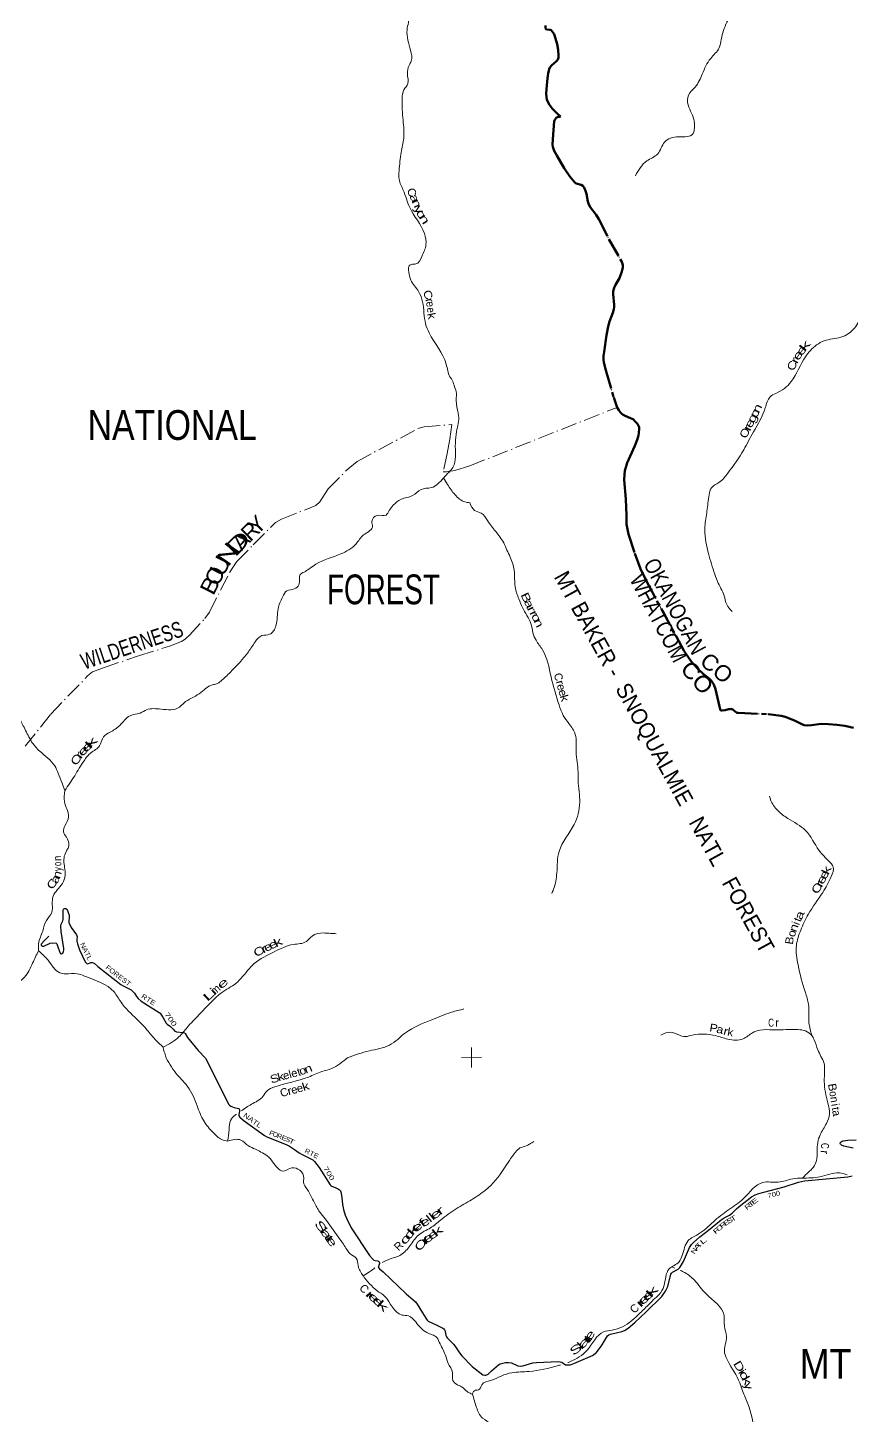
# Model space of a CAD drawing. Header units: feet. Extents: x -2 to 244583, y 367190 to 553316.
# Drawn here: x 49805 to 70388, y 450621 to 485303 of the extents above; entities that cross this region are included whole.
import ezdxf
from ezdxf.enums import TextEntityAlignment as Align

# ---------------------------------------------------------------- set-up
doc = ezdxf.new("R2010")
doc.units = ezdxf.units.FT
doc.header["$LTSCALE"] = 80
doc.linetypes.add('DOT_DASHED', pattern=[7.7, 5, -1.2, 0.3, -1.2])
doc.linetypes.add('LONG_DASH_SHORT_DASH', pattern=[9.9, 6, -1.2, 1.5, -1.2])
for name, color, linetype, lineweight in [('11', 7, 'LONG_DASH_SHORT_DASH', 60), ('29', 7, 'Continuous', 25), ('30', 7, 'Continuous', 25), ('39', 7, 'Continuous', 13), ('4', 7, 'Continuous', 13), ('41', 7, 'Continuous', 13), ('44', 7, 'DOT_DASHED', 13)]:
    doc.layers.add(name, color=color, linetype=linetype, lineweight=lineweight)
doc.layers.add('12', color=7, linetype='Continuous')

msp = doc.modelspace()

# ---------------------------------------------------------------- linework, layer by layer
at = {"layer": '11'}
for points in [[(62743.71, 485359.17), (62747, 485288.55), (62754.33, 485272.54), (62774.71, 485262.01), (62860.21, 485252.8), (62888.55, 485241.51), (62924.93, 485199.2), (62959.45, 485145.73), (62998.86, 485034.69), (63034.89, 484894.38), (63063.03, 484751.08), (63072.29, 484610.96), (63067.47, 484554.55), (63052.19, 484510.59), (63021.61, 484469.01), (62905.18, 484364.57), (62857.57, 484306.84), (62840.66, 484266.07), (62814.82, 484155.8), (62794.5, 484040.81), (62766.91, 483770.64), (62764.86, 483660.22), (62771.55, 483569.3), (62782.94, 483513.31), (62806.54, 483448.7), (62848.45, 483374.13), (62916.56, 483288.47), (62999.13, 483200.49), (63040.92, 483157.03), (63119.11, 483085.99), (63114.03, 483078.57), (63064.91, 483076.53), (63042.39, 483071.92), (63016.4, 483049.05), (62976.06, 482999.9), (62965.72, 482967.84), (62926.64, 482514.95), (62917.02, 482380.48), (62926.48, 482323.83), (62966.6, 482228.84), (63025.84, 482112.66), (63213.25, 481790.65), (63350.57, 481586.95), (63479.79, 481436.83), (63515.26, 481413.36), (63635.45, 481380.64), (63680.34, 481353.58), (63709.74, 481310.73), (63746.76, 481226.07), (63769.72, 481152.53), (63804.69, 480960.5), (63818.93, 480907.97), (63835.08, 480867.46), (63869.29, 480809.29), (64012.66, 480630.64), (64075.93, 480517.51), (64331.28, 480016.15), (64652.63, 479448.8)], [(64652.63, 479448.8), (64662.33, 479427.47), (64670.42, 479401.57), (64676.65, 479358.25), (64675.19, 479307.18), (64655.73, 479213.07), (64593.67, 479045.77), (64495.25, 478879.31), (64459.17, 478801), (64438.82, 478716.83), (64433.65, 478641.82), (64464.19, 478378.1), (64463.45, 478321.58), (64455.05, 478266.68), (64432.21, 478180.29), (64349.06, 477957.12), (64309.88, 477835.64), (64270.47, 477617.47), (64212.4, 477198.58), (64199.69, 477105.93), (64195.87, 477012.61), (64204.83, 476937.72), (64254.27, 476748.03), (64452.55, 476057.48), (64538.3, 475811.79), (64578.46, 475740.77), (64619.54, 475684.8), (64650.46, 475651.37), (64688.28, 475624.67), (64735.32, 475601.88), (64874.44, 475548.57), (64908.16, 475531.04), (64941.43, 475508.35), (64989.78, 475461.61), (65042.67, 475399.74), (65070.79, 475354.36), (65084.77, 475318.33), (65090.5, 475276.24), (65081.07, 475179.97), (65066.75, 475113.01), (65034.93, 475005.28), (64980.18, 474854.74), (64790.85, 474430.34), (64750.43, 474309.44), (64732.04, 474233.56), (64716.85, 474132.05), (64711.61, 473999.65), (64757.55, 473513.69), (64774.28, 473123.72), (64769.15, 472892.09), (64817.73, 472640.97), (64980.56, 472163.92), (65118.94, 471781.36), (65258.72, 471486.6), (66211.04, 469719.09), (66395.16, 469457.22), (66541.34, 469290.19), (66685.31, 469156.25), (66833.96, 469039.8), (66889.8, 468985.27), (66951.02, 468889.42), (66992.79, 468774.12), (67098.68, 468334.09), (67107.53, 468272.88), (67113.17, 468257.95), (67122.37, 468245.08), (67130.7, 468239.56), (67141.18, 468236.67), (67162.94, 468237.4), (67239.84, 468248.73), (67315.98, 468267.18), (67351.14, 468273.65), (67376.96, 468275.48), (67395.07, 468274.55), (67417.53, 468267.6), (67435.21, 468257.17), (67498.62, 468203.11), (67521.3, 468188.27), (67540.46, 468180.98), (67566.02, 468178.32), (68309.15, 468145.04), (68636.77, 468107.36), (68734.13, 468079.63), (68965.41, 467984.68), (69153.36, 467892.29), (69210.73, 467873.67), (69286.77, 467863.54), (69396.23, 467870.08), (69636.84, 467904.53), (69819.68, 467896.8), (70029.81, 467878.46), (70224.47, 467851.61), (70444.82, 467805.56)]]:
    msp.add_lwpolyline(points, dxfattribs=at)
at = {"layer": '29'}
for points in [[(50334.51, 462600.12), (50221.56, 462487.42), (50144.84, 462398.83), (50139.09, 462375.16), (50147.56, 462364.58), (50164.49, 462349.76), (50186.59, 462344.11), (50206.81, 462349.76), (50369.46, 462420.16), (50412.06, 462425.98), (50513.79, 462423.63), (50526.32, 462415.39), (50530.55, 462406.92), (50569.18, 462308.24), (50618.42, 462170.65), (50634.24, 462157.07), (50651.17, 462154.96), (50668.09, 462161.31), (50678.56, 462172.43), (50697.72, 462212.13), (50708.3, 462248.12), (50709.34, 462285.46), (50643.89, 462714.06), (50632.71, 462849.47), (50641.65, 462892.87), (50679.61, 462976.57), (50690.32, 463011.45), (50694.19, 463063.39), (50689.29, 463241.21), (50698.78, 463267.65), (50709.36, 463278.24), (50724.17, 463288.82), (50747.73, 463291.49), (50764.38, 463284.59), (50774.96, 463274), (50800.35, 463235.89), (50819.25, 463190.19), (50840.55, 463121.55), (50842.5, 463062.8), (50829.97, 462975.45), (50829.97, 462954.28), (50833.7, 462937.57), (50891.04, 462814.09), (51022.53, 462632.43), (51036.28, 462605.97), (51039.9, 462581.15), (51033.45, 462512.48), (51036.28, 462468.34), (51048.8, 462403.31), (51099.99, 462257.64), (51244.42, 461958.03), (51270.1, 461921), (51284.91, 461910.41), (51308.24, 461907.27), (51380.57, 461935.27), (51418.22, 461937.94), (51441.49, 461933.71), (51464.65, 461920.79), (51560.32, 461835.55), (52135.55, 461391.67), (52192.66, 461356.2), (52324.52, 461289), (52391.58, 461251.92), (52444.25, 461205.69), (52471.99, 461169.35), (52523.66, 461084.14), (52562.98, 461040.18), (52643.21, 460972.54), (53092.37, 460685.87), (53114.19, 460668.59), (53135.35, 460645.29), (53193.76, 460554.13), (53265.49, 460421.91), (53288.98, 460398.18), (53370.78, 460339.26), (53438.48, 460268.27), (53481.32, 460222.88), (53502.48, 460210.17), (53524.26, 460203.28), (53684.53, 460192.54), (53720.43, 460182.65), (53728.89, 460176.3), (53736.47, 460166.07), (53797.96, 460062.78), (54068.51, 459740.45), (54244.67, 459549.58)], [(54244.67, 459549.58), (54831.89, 458390.39), (54847.14, 458371.75), (54879.16, 458348.25), (54964.51, 458315.93), (55075.02, 458285.87), (55090.54, 458277.74), (55096.95, 458264.92), (55097.13, 458223.29), (55079.04, 458138.41), (55084.13, 458102.55), (55105.17, 458073.82), (55217.69, 457979.12), (55722.53, 457616.49), (55784.34, 457578.33), (56266.98, 457390.02), (56346.96, 457345.2), (56469.53, 457262.64), (56592.1, 457178.06), (56644.9, 457147.53), (56927.66, 457007.07), (56950.22, 456989.43), (56971.57, 456965.92), (57088.42, 456817.52), (57360.17, 456380.52), (57377.25, 456365.57), (57401.89, 456345.49), (57506.37, 456303.29), (57575.81, 456273.7), (57599.3, 456258.74), (57620.65, 456228.83), (57629.19, 456205.33), (57653.06, 456065.23), (57673.16, 455887.51), (57699.65, 455763.08), (57742.35, 455626.34), (57780.79, 455528.06), (57892.2, 455302.16), (58348.34, 454616.3), (58421.33, 454528.18), (58457.64, 454501.47), (58486.99, 454487.31), (58557.98, 454476.9), (58575.07, 454467.29), (58589.46, 454455.21), (58600.69, 454435.24), (58600.68, 454412.81), (58568.66, 454339.1), (58566.53, 454326.28), (58573.39, 454313.77), (58600.68, 454284.62), (58691.95, 454206.96), (59260.61, 453654.67), (59499.57, 453456.72), (59535.89, 453400.72), (59672.54, 453182.85), (59751.52, 453046.51), (59768.6, 453020.87), (59789.96, 452998.44), (59817.21, 452975.09), (60012.12, 452878.54), (60178.54, 452798.68), (60206.31, 452778.38), (60221.25, 452759.15), (60238.32, 452726.04), (60255.4, 452614.94), (60270.36, 452579.68), (60293.44, 452551.89), (60450.17, 452396.67), (60481.74, 452355.35), (60597.03, 452178.02), (60657.14, 452106.22), (60915.02, 451836.8)], [(70432.78, 457294.9), (70199.73, 457348.52), (70140.56, 457374.95), (70115.27, 457398.69), (70110.94, 457413.06), (70110.94, 457427.88), (70137.2, 457457.36), (70159.6, 457472.35), (70187.11, 457482.94), (70301.75, 457494.37), (70510.86, 457504.11)], [(60915.02, 451836.8), (61183.55, 451632.59), (61225.87, 451619.88), (61255.37, 451624.63), (61310.51, 451649.53), (61397.66, 451730.24), (61573.95, 451884.46), (61610.98, 451903.61), (61742.17, 451937.49), (61822.58, 451941.73), (61897.1, 451932.2), (62055.34, 451857.03), (62118.17, 451850.24), (62178.07, 451857.03), (62431.99, 451929.02), (62523.53, 451942.74), (63071.02, 451962.9), (63158, 451949.28), (63244.51, 451882.96), (63278.39, 451878.2), (63358.8, 451882.44), (63457.27, 451914.1), (63918.56, 452113.88), (63991.48, 452164.05), (64008.41, 452180.99), (64144.83, 452355.17), (64298.8, 452602.23), (64330.04, 452634.11), (64370.96, 452648.98), (64657.91, 452716.77), (64717.26, 452742.1), (64810.37, 452797.15), (64980.6, 452942.28), (65261.02, 453203.98), (65649.56, 453587.31), (65745.64, 453720.33), (65805.53, 453836.4), (65881.06, 454143.81), (65895.87, 454171.34), (65921.06, 454194.42), (66059.39, 454275.77), (66103.24, 454311.09), (66118.06, 454338.61), (66193.44, 454464.17), (66348.7, 454815.03), (66395.21, 454887.08), (66441.8, 454937.83), (66606.85, 455081.82), (66822.68, 455251.21), (67132.44, 455506.21), (67214.14, 455558.22), (67345.33, 455621.74), (67415.12, 455670.96), (67518.84, 455782.67), (67585.36, 455837.28), (67891.26, 456079.1), (67983.28, 456129.61), (68081.7, 456163.8), (68206.87, 456197.29), (68710.5, 456334.62), (69071.98, 456447.53), (69218.11, 456480.04), (70302.11, 456579.26)], [(70302.11, 456579.26), (70413.53, 456604.21)]]:
    msp.add_lwpolyline(points, dxfattribs=at)
at = {"layer": '39'}
msp.add_line((65896.45, 454334.92), (65979.59, 454297.97), dxfattribs=at)
for points in [[(60801.5, 493024.68), (60486.16, 492323.62), (60310.66, 491632.95), (60019.62, 490869.48), (59778.02, 490517.23), (59731.2, 490389.65), (59749.14, 490255.91), (59902.1, 489830.27), (60062.42, 489054.11), (59982.74, 488697.62), (59836.89, 488643.09), (59749.73, 488582.41), (59745.36, 488426.41), (59647.75, 488211.77), (59469.43, 488118.78), (59424.66, 487999.29), (59423.57, 487472.53), (59415.09, 487290.2), (59346.02, 487168.71), (59333.59, 487032.98), (59264.45, 486877.06), (59255.82, 486617.74), (59283.41, 486255.05), (59289.16, 486103.09), (59341.18, 485807.23), (59330.6, 485584.38), (59318.14, 485432.44), (59285.37, 485248.11), (59375.41, 484739.47), (59391.04, 484469.99), (59338.19, 484362.68), (59293.22, 484152.02), (59306.89, 483908.88), (59207.38, 483748.94), (59164.43, 483538.28), (59187.59, 482991.23), (59202.86, 482545.49), (59139.37, 482186.95), (59085.79, 481727.11), (59085.36, 481516.4), (59190.05, 481244.79), (59353.11, 480811.03), (59718.14, 480160.25), (59758.04, 479878.59), (59654.2, 479584.93), (59508.07, 479398.71), (59388.63, 479388.72), (59331.85, 479338.13), (59327.51, 479198.34), (59381.75, 478997.7), (59575.47, 478707.76), (59674.13, 478454.39), (59749.9, 477901.19), (59838.5, 477680.25), (60263.98, 476895.68), (60304.12, 476731.53), (60356.43, 476575.46), (60404.87, 476510.57), (60459.23, 476366.66), (60513.55, 476208.57), (60515.15, 475999.89), (60528.97, 475833.74), (60575.07, 475610.82), (60523.64, 475211.75), (60492.68, 474926.12), (60494, 474585.74), (60430.69, 474314.33), (60335.31, 474196.93), (60198.31, 474047.67)], [(64994.03, 481604.18), (65277.39, 481974.18), (65549.75, 482149.7), (65724.19, 482446.24), (66071.75, 482577.58), (66433.8, 482656.32), (66465.62, 482753.69), (66396.34, 483166.5), (66310.06, 483372.65), (66318.73, 483619.78), (66485.64, 483819.08), (66663.96, 484144), (66874.27, 484537.94), (67085.37, 484800.24), (67138.78, 485013.15), (67280.04, 485441.18), (67521.25, 485748.18), (67848.53, 485883.47), (68072.4, 486040.52), (68200.59, 486280.13), (68455.82, 486613.53), (68899.09, 486998.49), (69226.22, 487500.35), (69759.78, 488369.79), (69878.46, 488506.07), (70173.14, 488675.62), (70559.46, 488758.54), (70778.67, 488676.59), (71067.04, 488542.32), (71334.87, 488458.58), (71534.68, 488575), (71667.41, 488731.6)], [(70884.6, 480025.21), (70710.39, 479690.18), (70588.22, 479458.7), (70661.12, 479118.82), (70674.02, 478651.04), (70638.58, 478136.45), (70470.48, 477797.41), (70129.58, 477566.87), (69708.86, 477477.71), (69523.16, 477373.5), (69243.39, 477080.48), (68884.57, 476456.96), (68719.52, 476286.02), (68499.5, 476163.42), (68358.25, 476075.64), (68240.39, 475801.65), (67942.19, 475200.7), (67699.8, 474751.92), (67304.27, 474170.74), (67080.86, 473936.73), (66897.34, 473806.21), (66833.59, 473627.68), (66781.31, 473222.37), (66730.95, 472835.29), (66803.43, 472224.02), (66956.35, 471708.34), (67044.87, 471465.74), (67209.02, 471106.06), (67277.15, 470885.64), (67411.83, 470714.16)], [(60197.37, 474049.19), (59889.2, 473808.45), (59636.08, 473764.18), (59423.23, 473608.42), (59135.61, 473517.59), (58940.98, 473369.91), (58837.47, 473234.29), (58760.32, 473120.92), (58541.69, 473113.07), (58405.77, 472965.33), (58419.64, 472823.49), (58326.29, 472708.12), (58198.6, 472625.2), (58009.89, 472400.53), (57626.81, 472149.75), (57008.91, 471895.19), (56864.99, 471796.08), (56743.37, 471715.19), (56623.8, 471642.39), (56580.75, 471379.05), (56467.18, 471277.89), (56284.91, 471229.47), (56173.26, 471073.6), (56061.32, 470779.96), (56009.84, 470356.58), (55851.51, 470142), (55657.12, 470107.79), (55490.82, 469951.98), (55320.28, 469705), (54863.78, 469188.9), (54634.6, 468974.4), (54521.1, 468901.6), (54423.9, 468879.43), (54091.47, 468656.95), (53706.4, 468424.41), (53594.86, 468321.21), (53137.3, 468271.09), (52776.96, 468253.28), (52614.86, 468174.45), (52363.73, 468105.86), (52104.13, 467863.04), (51864.93, 467695.16), (51700.74, 467579.87), (51599.06, 467353.07), (51384.14, 467179.08), (51211.68, 466980.73), (50978.13, 466608.22), (50730.06, 466236.69)], [(60855.8, 473431.72), (60730.51, 473452.92), (60485.95, 473627.44), (60298.23, 473884.97), (60197.37, 474049.19)], [(60851.57, 473432.43), (60974.92, 473240.28), (61141.41, 473168.19), (61294.39, 472984.65), (61500.54, 472714.28), (61700.71, 472427.69), (61782.81, 472243.79), (61930.66, 471900.23), (61972.92, 471602.73), (61986.7, 471327.36), (62079.62, 471026.05), (62280.57, 470607.82), (62383.01, 470409.85), (62430.95, 470179.21), (62511.05, 469991.25), (62670.41, 469755.08), (62885.04, 469079.71), (63083.63, 468375.9), (63190.48, 468115.17), (63331.42, 467913.34), (63488.99, 467638.68), (63511.81, 467205.39), (63559.37, 466697.28), (63560.58, 466492.74), (63602.35, 465938.02), (63463.82, 465390.52), (63085.05, 464716.26), (63029.5, 464179.3), (62946.88, 463767.76), (62900.94, 463660.2)], [(49415.51, 468581.36), (49516.07, 468269.24), (49592.57, 468062.49), (49729.63, 467782.74), (49903.03, 467456.35), (50104.96, 467219.07), (50478.67, 466853.95), (50565.32, 466667.45), (50664, 466420.16), (50730.41, 466235.72)], [(50730.41, 466235.72), (50721.75, 465962.21), (50788.13, 465761.56), (50826.2, 465575.12), (50734.66, 465354.39), (50695.9, 465208.56), (50770.52, 465074.76), (50828.76, 464855.88), (50729.12, 464631.1), (50726.44, 464317.07), (50740.21, 464120.53), (50670.95, 463911.93), (50439.54, 463592.09), (50418.88, 463389.51), (50406.32, 463193), (50270.29, 462990.56), (50178.65, 462725.25), (50077.37, 462408.64), (50074.11, 462232.66)], [(69404.67, 460111.65), (69329.85, 460433.3), (69319.03, 460892.98), (69240.3, 461192.32), (69058.03, 461875.96), (69016.66, 462363.84), (69125.77, 462749.18), (69313.81, 463140.99), (69675.09, 463691.61), (69887.43, 464085.56), (69934.58, 464330.85), (69834.56, 464464.02), (69581.78, 464742.26), (69246.71, 465238.82), (68801.4, 465540.41), (68553.15, 465737.66), (68373.38, 466000.06), (68346.48, 466097.14)], [(53190.15, 459820.95), (53583.89, 460081.37), (53786.78, 460312.1), (54084.99, 460627.81), (54782.63, 461273.3), (54965.03, 461382.49), (55143.5, 461546.39), (55468.12, 461912.72), (55960.6, 462205.92), (56442.73, 462389.73), (56768.76, 462462.29), (56910.73, 462595.84), (57194.28, 462676.55), (57374.41, 462664.18), (57514.06, 462657.94)], [(50074.64, 462232.13), (49928.03, 461925.27), (49724.88, 461572.97), (49524.15, 461407.07), (49311.16, 461190.54), (49162.95, 460975.95), (48964.37, 460870.83), (48435.84, 460762.04), (48231.24, 460685.29), (48016.42, 460561.95), (47741.02, 460503.52), (47524.37, 460471.36), (47343.91, 460321.64), (47153.03, 460030.11), (46968.55, 459890.53), (46774.09, 459825.93), (46653.82, 459748.45), (46603.87, 459681.1), (46513.02, 459527.38)], [(50074.11, 462232.66), (50312.76, 461995.73), (50609.66, 461679.32), (50753.32, 461654.84), (51042.78, 461658.56), (51220.79, 461599.59), (51964.86, 461201.62), (52136.38, 460944.12), (52372.65, 460676.41), (52784.71, 460258.56), (53012.88, 459986.81), (53190.66, 459820.47)], [(57799.29, 459558.11), (58343.98, 459729.36), (58846.26, 459870.6), (59249.71, 460182.14), (59904.19, 460505.54), (60396.45, 460695.41), (60708.34, 460776.09)], [(65629.6, 460123.39), (65878.27, 460195.5), (66091.37, 460119.6), (66237.39, 460085.89), (66441.68, 460129.43), (66704.85, 460146.93), (66998.72, 460109.9), (67301, 460022.28), (67687.77, 460030.26), (67921.8, 460181.29), (68101.65, 460246.98), (68433.74, 460254.7), (68948.08, 460265.34), (69327.29, 460182.15), (69404.67, 460111.65)], [(69630.78, 459592.67), (69554.64, 459751.89), (69459.96, 460008.63), (69404.67, 460111.65)], [(53190.66, 459820.47), (53206.37, 459733.5), (53230.26, 459670.5), (53263.06, 459544.57)], [(53262.21, 459545.81), (53550.51, 459121.96), (53642.92, 459021.95), (53801.19, 458837.77), (54040.12, 458355.17), (54204.84, 457976.86), (54439.38, 457686.4), (54654.25, 457513.04), (54798.57, 457474.36)], [(57801.6, 459559.66), (57397.87, 459288.85), (57157.71, 459213.05), (56819.04, 459075.34), (55981.24, 458832.33), (55785.97, 458730.79), (55682.37, 458587.89), (55395.04, 458394.17), (55145.24, 458228.28)], [(69630.78, 459592.67), (69708.27, 459413.68), (69721.25, 459227.57), (69714.31, 458960.45), (69799.75, 458430.64), (69845.6, 458143.49), (69767.55, 457914.53), (69610.68, 457630.62), (69548.68, 457440.17), (69516.21, 456984.77), (69441.92, 456822.59), (69318.81, 456698.67), (69176.76, 456551.97)], [(55019.6, 458144.63), (54995.14, 458128.24), (54875.27, 457991.21), (54839.62, 457760.13), (54798.57, 457474.36)], [(54798.57, 457474.36), (55130.54, 457498.69), (55324.8, 457353.4), (55493.93, 457274.57), (55634.65, 457199.43), (55789.77, 457106.26), (56065.18, 456787.98), (56175.36, 456724.6), (56409.37, 456806.39), (56602.61, 456744.04), (56706.34, 456547.05), (56697.4, 456449.83), (56790.78, 456270.93), (56994.15, 455878.93), (57140.79, 455652.12), (57272.51, 455485.83), (57606.43, 455022.61), (57779.75, 454767.81), (57853.97, 454663.53), (58017.47, 454548.21), (58060.3, 454360.58), (58187.01, 454107.23)], [(60900.27, 456009.02), (61248.78, 456249.79), (61704.6, 456777.7), (61996.68, 457199.74), (62107.73, 457301.35), (62263.58, 457354.58), (62346.51, 457397.4), (62453.64, 457466.63)], [(63302.35, 451936.57), (63367.67, 451964.42), (63784.03, 452245.31), (64198.98, 452706.64), (64411.78, 452750.08), (64669.34, 452829.56), (65113.77, 453181.38), (65341.85, 453404.87), (65485.16, 453545.06), (65588.13, 453640.57), (65704.78, 453851.47), (65838.73, 454276.93), (66085.23, 454460.02), (66163.61, 454614.12), (66315.62, 454987), (66562.66, 455143.83), (66940.99, 455456.21), (67320.99, 455753.81), (67695.96, 456036.63), (68176.54, 456440.25), (68563.8, 456446.79), (68926.28, 456531.19), (69161.34, 456550.34)], [(69161.34, 456550.34), (69605.35, 456583.62), (70091.75, 456679.2), (70287.15, 456630.11)], [(60900.27, 456009.02), (60516.56, 455780.82), (60118.91, 455496.71), (59874.07, 455307.56), (59568.41, 455121.7), (59362.87, 454866.27), (59132.76, 454632.79), (58866.61, 454528.35), (58665.19, 454442)], [(58185.33, 454110.6), (58538.06, 453733.24), (58720.05, 453597.92), (59159.43, 453125.88), (59319.76, 453103.59), (59501.94, 452952.08), (59778.7, 452688.44), (60027.4, 452564.06), (60110.35, 452409.3), (60256.03, 452095.49), (60310.89, 451918.13), (60423.07, 451692.93), (60431.64, 451490.72), (60526.04, 451392.75), (60648.36, 451331.55), (60787.58, 451213.9), (60865.08, 451172.37), (60916.82, 451148.84)], [(58480.82, 454303.43), (58452.31, 454280.45), (58347.9, 454204.31), (58187.01, 454107.23)], [(66112.03, 454239.11), (66228.33, 454187.42), (66468.37, 453994.13), (66759.74, 453655.34), (67208.07, 453116.86), (67217.34, 452851.82), (67267.14, 452588.97), (67222.3, 452182.08), (67300.21, 451982.06), (67600.62, 451428.83), (67670.4, 451232.83), (67803.58, 450909.6), (68007.44, 450186.01), (68100.25, 449824.18), (68032.88, 449469.81), (67949.13, 449153.82), (67966.16, 448967.73), (68028.76, 448559.24), (68054.29, 448286.17), (68138.52, 448029.53), (68293.96, 447716.51), (68347.07, 447623.64)], [(60916.82, 451148.84), (60997.05, 451248.82), (61070, 451255.18), (61154.57, 451385.01), (61379.11, 451493.15), (61636.08, 451601.41), (61907.35, 451683.43), (62336.96, 451715.49), (63068.11, 451862.06), (63121.91, 451876.08)], [(60920.31, 451153.19), (61021.25, 450815.89), (61174.45, 450549.4), (61363.65, 450394.35), (61381.05, 450125.3), (61475.02, 449959.75), (61620.06, 449707.39), (61768.72, 449552.17), (61894.79, 449463.64), (61974.25, 449370.88), (61962.72, 449227.17), (61987.5, 449124.07), (62136.83, 448815.07), (62154.09, 448576.37), (62242, 448408.77), (62342.39, 448166.36), (62347.14, 448006.52), (62449.23, 447838.98), (62569.84, 447608.79), (62636.33, 447238.76), (62710.59, 446947.67), (62727.56, 446775.75), (62779.08, 446583.72), (62798.06, 446415.85), (62918.44, 446238.26), (62935.76, 445985.4), (62979.31, 445762.99), (63116.04, 445553.1), (63496.96, 445131.71), (63663.96, 444956.33), (63699.73, 444657), (63807.13, 444204.17), (63822.02, 444044.37), (63976.77, 443887.16), (64156.57, 443564.12), (64165.66, 443339.55), (64235.9, 443040.36), (64515.16, 442226.01), (64584.13, 441752.8), (64599.55, 441471.6), (64700.55, 441089.56), (64684.98, 440943.81), (64720.23, 440761.84), (64757.48, 440587.97), (64888.35, 440331.51), (65050.02, 439982.09), (65092.17, 439616.02), (65155.72, 439454.39), (65370.91, 438457.68), (65368.8, 438014.53), (65545.6, 437450.69), (65601.14, 437266.78), (65687.4, 437012.16), (65782.42, 436607.85), (65812.41, 436239.7), (65825.5, 436027.28), (65822.99, 435675.19), (65818.4, 435335.23), (65817.03, 434724.14), (65770.79, 434173.58), (65722.25, 433685.73), (65579.08, 433515.19), (65455.07, 433134.29), (65482.52, 432883.49), (65532.45, 432590.28), (65635.36, 432236.59), (65613.99, 432024.04), (65479.87, 431637.02), (65403.67, 431448.54), (65412.07, 431381.8)]]:
    msp.add_spline(points, degree=3, dxfattribs=at)
at = {"layer": '4'}
for p, q in [((61143.74, 459567.73), (60643.74, 459566.01)), ((61143.74, 459567.73), (60643.74, 459566.01)), ((61143.74, 459567.73), (60643.74, 459566.01)), ((61143.74, 459567.73), (60643.74, 459566.01)), ((61143.74, 459567.73), (60643.74, 459566.01)), ((61143.74, 459567.73), (60643.74, 459566.01)), ((61143.74, 459567.73), (60643.74, 459566.01)), ((60892.88, 459816.87), (60894.6, 459316.87)), ((60892.88, 459816.87), (60894.6, 459316.87)), ((60892.88, 459816.87), (60894.6, 459316.87)), ((60892.88, 459816.87), (60894.6, 459316.87)), ((60892.88, 459816.87), (60894.6, 459316.87)), ((60892.88, 459816.87), (60894.6, 459316.87)), ((60892.88, 459816.87), (60894.6, 459316.87))]:
    msp.add_line(p, q, dxfattribs=at)
at = {"layer": '44'}
msp.add_line((60853.07, 474352.82), (64536.76, 475815.19), dxfattribs=at)
for points in [[(62743.71, 485359.17), (62747, 485288.55), (62754.33, 485272.54), (62774.71, 485262.01), (62860.21, 485252.8), (62888.55, 485241.51), (62924.93, 485199.2), (62959.45, 485145.73), (62998.86, 485034.69), (63034.89, 484894.38), (63063.03, 484751.08), (63072.29, 484610.96), (63067.47, 484554.55), (63052.19, 484510.59), (63021.61, 484469.01), (62905.18, 484364.57), (62857.57, 484306.84), (62840.66, 484266.07), (62814.82, 484155.8), (62794.5, 484040.81), (62766.91, 483770.64), (62764.86, 483660.22), (62771.55, 483569.3), (62782.94, 483513.31), (62806.54, 483448.7), (62848.45, 483374.13), (62916.56, 483288.47), (62999.13, 483200.49), (63040.92, 483157.03), (63119.11, 483085.99), (63114.03, 483078.57), (63064.91, 483076.53), (63042.39, 483071.92), (63016.4, 483049.05), (62976.06, 482999.9), (62965.72, 482967.84), (62926.64, 482514.95), (62917.02, 482380.48), (62926.48, 482323.83), (62966.6, 482228.84), (63025.84, 482112.66), (63213.25, 481790.65), (63350.57, 481586.95), (63479.79, 481436.83), (63515.26, 481413.36), (63635.45, 481380.64), (63680.34, 481353.58), (63709.74, 481310.73), (63746.76, 481226.07), (63769.72, 481152.53), (63804.69, 480960.5), (63818.93, 480907.97), (63835.08, 480867.46), (63869.29, 480809.29), (64012.66, 480630.64), (64075.93, 480517.51), (64331.28, 480016.15), (64652.63, 479448.8)], [(64652.63, 479448.8), (64662.33, 479427.47), (64670.42, 479401.57), (64676.65, 479358.25), (64675.19, 479307.18), (64655.73, 479213.07), (64593.67, 479045.77), (64495.25, 478879.31), (64459.17, 478801), (64438.82, 478716.83), (64433.65, 478641.82), (64464.19, 478378.1), (64463.45, 478321.58), (64455.05, 478266.68), (64432.21, 478180.29), (64349.06, 477957.12), (64309.88, 477835.64), (64270.47, 477617.47), (64212.4, 477198.58), (64199.69, 477105.93), (64195.87, 477012.61), (64204.83, 476937.72), (64254.27, 476748.03), (64452.55, 476057.48), (64538.3, 475811.79), (64578.46, 475740.77), (64619.54, 475684.8), (64650.46, 475651.37), (64688.28, 475624.67), (64735.32, 475601.88), (64874.44, 475548.57), (64908.16, 475531.04), (64941.43, 475508.35), (64989.78, 475461.61), (65042.67, 475399.74), (65070.79, 475354.36), (65084.77, 475318.33), (65090.5, 475276.24), (65081.07, 475179.97), (65066.75, 475113.01), (65034.93, 475005.28), (64980.18, 474854.74), (64790.85, 474430.34), (64750.43, 474309.44), (64732.04, 474233.56), (64716.85, 474132.05), (64711.61, 473999.65), (64757.55, 473513.69), (64774.28, 473123.72), (64769.15, 472892.09), (64817.73, 472640.97), (64980.56, 472163.92), (65118.94, 471781.36), (65258.72, 471486.6), (66211.04, 469719.09), (66395.16, 469457.22), (66541.34, 469290.19), (66685.31, 469156.25), (66833.96, 469039.8), (66889.8, 468985.27), (66951.02, 468889.42), (66992.79, 468774.12), (67098.68, 468334.09), (67107.53, 468272.88), (67113.17, 468257.95), (67122.37, 468245.08), (67130.7, 468239.56), (67141.18, 468236.67), (67162.94, 468237.4), (67239.84, 468248.73), (67315.98, 468267.18), (67351.14, 468273.65), (67376.96, 468275.48), (67395.07, 468274.55), (67417.53, 468267.6), (67435.21, 468257.17), (67498.62, 468203.11), (67521.3, 468188.27), (67540.46, 468180.98), (67566.02, 468178.32), (68309.15, 468145.04), (68636.77, 468107.36), (68734.13, 468079.63), (68965.41, 467984.68), (69153.36, 467892.29), (69210.73, 467873.67), (69286.77, 467863.54), (69396.23, 467870.08), (69636.84, 467904.53), (69819.68, 467896.8), (70029.81, 467878.46), (70224.47, 467851.61), (70444.82, 467805.56)], [(49740.27, 467342.15), (50382.01, 468148.1), (51302.58, 469102.66), (51424.58, 469202.66), (51543.06, 469245), (51695.42, 469304.29), (52570.08, 469601.36), (53372.89, 469849.58), (53650.6, 469964.91), (53740.51, 470024.17), (53756.41, 470036.91), (53845.27, 470117.36), (54234.5, 470539.18), (54344.65, 470693.29), (54867.49, 471714.71), (55034.46, 471959.49), (55437.51, 472377.44), (55999.36, 472933.49), (56147.01, 473019.96), (57008.91, 473360.92), (57108.14, 473450.13), (57312.86, 473778.5), (57811.16, 474281.2), (58034.95, 474462.24), (59558.47, 475283.78), (59712.17, 475329.58), (60405.25, 475383.95), (60354.84, 475018.23), (60287.51, 474660.81), (60190.68, 474202.41), (60269.45, 474199.68), (60481.05, 474233.56), (60853.07, 474352.82)]]:
    msp.add_lwpolyline(points, dxfattribs=at)

# ---------------------------------------------------------------- texts
at = {"layer": '12'}
for s, rotation, width, p in [('OKANOGAN', 298.2, 0.85, (65181.7, 471906.6)), ('WHATCOM', 297.846, 0.85, (64837.85, 471517.94)), ('CO', 320.216, 1.05, (66573.12, 469416.02)), ('CO', 311.383, 1.1, (66093.2, 469260.43))]:
    msp.add_text(s, height=400, rotation=rotation, dxfattribs=dict(at, width=width)).set_placement(p)
at = {"layer": '30'}
for s, rotation, width, p in [('NATL', 295.737, 1.15, (51211.55, 462187.42)), ('FOREST', 322.344, 1.15, (52032.06, 461562.46)), ('RTE', 327.453, 1.2, (52793.38, 460959.74)), ('700', 305.48, 1.45, (53331.73, 460485.18)), ('NATL', 324.31, 1.25, (55389.34, 457942.01)), ('F', 338.686, 1.2, (55882.4, 457614.53)), ('R', 338.686, 1.05, (56079.33, 457539.58)), ('E', 338.686, 1.15, (56189.73, 457493.89)), ('S', 338.686, 1.15, (56288.87, 457454.37)), ('T', 333.734, 1.45, (56379.03, 457412.14)), ('RTE', 333.584, 1.15, (56877.21, 457110.29)), ('700', 301.876, 1.4, (57284.94, 456634.04)), ('7', 15.253, 1.1, (68364.61, 456051.4)), ('0', 15.253, 1.25, (68469, 456083.22)), ('0', 15.253, 1.25, (68570.17, 456112.61)), ('R', 38.327, 1.45, (67844.03, 455795.65)), ('T', 38.327, 1.8, (67922.22, 455859.91)), ('E', 38.327, 1.6, (68009.36, 455927.12)), ('R', 39.462, 1.5, (67218.74, 455331.31)), ('E', 34.481, 1.45, (67304.32, 455390.3)), ('S', 30.835, 1.35, (67381.96, 455439.36)), ('T', 30.835, 1.55, (67471.52, 455491.31)), ('F', 39.462, 1.75, (67054.2, 455191.16)), ('O', 39.462, 1.4, (67132.41, 455258.27)), ('N', 59.13, 1.25, (66508.78, 454699.52)), ('A', 51.113, 1.65, (66583.52, 454796.63)), ('L', 41.102, 1.9, (66730.55, 454932.34))]:
    msp.add_text(s, height=120, rotation=rotation, dxfattribs=dict(at, width=width)).set_placement(p, align=Align.CENTER)
for s, rotation, p in [('O', 338.686, (55973.16, 457581.82)), ('T', 45.102, (66617.71, 454833.31))]:
    msp.add_text(s, height=120, rotation=rotation, dxfattribs=at).set_placement(p, align=Align.CENTER)
at = {"layer": '41'}
for s, rotation, width, p in [('C', 290.59, 1.1, (59313.06, 481155.75)), ('a', 294.614, 1.4, (59383.42, 481005.08)), ('n', 293.614, 1.4, (59436.53, 480873.72)), ('y', 298.961, 1.55, (59504.25, 480713.75)), ('o', 298.961, 1.45, (59551.85, 480597.69)), ('n', 302.494, 1.65, (59638.23, 480466.45)), ('C', 294.099, 1.2, (59719.11, 478591.13)), ('r', 288.445, 1.3, (59756.1, 478461.48)), ('e', 279.781, 0.95, (59770.11, 478378.14)), ('e', 278.104, 0.9, (59785.48, 478233.94)), ('k', 281.517, 1.15, (59804.34, 478079.82)), ('e', 53.06, 1.7, (69221.73, 477180.6)), ('k', 51.06, 2, (69304.23, 477290.59)), ('C', 63.014, 1.25, (68996.77, 476812.85)), ('r', 63.014, 1.55, (69065.37, 476947.54)), ('e', 57.457, 1.55, (69131.68, 477063.31)), ('n', 63.827, 1.45, (68124.71, 475747.8)), ('e', 63.39, 1.4, (67937.35, 475371.86)), ('g', 63.39, 1.5, (68000.84, 475500.81)), ('o', 63.827, 1.35, (68067.01, 475625.8)), ('O', 62.211, 1.2, (67813.81, 475128.68)), ('r', 62.211, 1.6, (67884.29, 475262.42)), ('B', 295.26, 1.45, (62172.78, 471016.07)), ('a', 295.26, 1.45, (62245.36, 470862.24)), ('r', 296.068, 1.55, (62310.33, 470729.13)), ('r', 296.068, 1.55, (62367.61, 470623.12)), ('o', 297.122, 1.4, (62427.82, 470513.61)), ('n', 296.114, 1.45, (62489.43, 470383.37)), ('r', 285.675, 1.2, (63019.16, 468912.51)), ('e', 285.675, 1.1, (63046.38, 468794.81)), ('e', 285.84, 1.1, (63086.91, 468654.04)), ('k', 285.84, 1.25, (63126.12, 468519.27)), ('k', 45.119, 2.3, (51461.76, 467365.04)), ('r', 57.995, 1.7, (51175.16, 467074.13)), ('e', 49.296, 1.85, (51263.5, 467170.7)), ('e', 46.475, 2, (51361.28, 467271.87)), ('C', 57.995, 1.4, (51097.21, 466954.63)), ('n', 90.682, 0.85, (50640.4, 464543.54)), ('o', 90.682, 0.7, (50644.26, 464404.78)), ('a', 65.006, 1.45, (50579.16, 463977.48)), ('n', 73.102, 1.2, (50633.49, 464109.05)), ('y', 90.326, 0.75, (50644.96, 464273.81)), ('e', 60.382, 1.45, (69732.9, 463963.66)), ('k', 64.637, 1.55, (69858.57, 464206.46)), ('e', 62.965, 1.4, (69795.35, 464085.51)), ('C', 59.311, 1.35, (50498.36, 463855.69)), ('C', 56.728, 1.4, (69610.42, 463738.89)), ('r', 60.382, 1.65, (69677.92, 463858.46)), ('t', 69.364, 1.1, (69136.29, 462976.77)), ('a', 66.731, 1.4, (69185.57, 463082.4)), ('o', 74.29, 1.1, (68994.11, 462637.63)), ('n', 70.675, 1.3, (69041.39, 462772.92)), ('C', 33.304, 1.4, (55635.26, 462134.48)), ('r', 29.703, 1.65, (55752.35, 462194.39)), ('e', 25.011, 1.35, (55845.21, 462240.36)), ('e', 25.011, 1.35, (55971.6, 462300.64)), ('k', 25.944, 1.55, (56102.99, 462357.51)), ('B', 81.102, 1.1, (68941.61, 462473.61)), ('i', 43.095, 1.8, (54510.84, 461145.27)), ('e', 40.863, 1.85, (54739.46, 461345.2)), ('L', 43.095, 2, (54401.42, 461047.72)), ('P', 350.16, 1.15, (66932.89, 460202.52)), ('a', 346.25, 1.15, (67086.9, 460169.14)), ('r', 344.027, 1.25, (67229.52, 460127.87)), ('k', 350.364, 1.1, (67351.68, 460098.86)), ('C', 1.252, 0.75, (68386.02, 460333.68)), ('e', 14.964, 1.05, (56490.32, 459078.63)), ('o', 18.114, 1.15, (56704.09, 459142.95)), ('n', 22.007, 1.35, (56849.11, 459193)), ('S', 17.068, 1.25, (56001.24, 458943.08)), ('k', 15.126, 1.25, (56155.72, 458988.85)), ('e', 15.126, 1.05, (56286.46, 459024.18)), ('e', 14.964, 1.05, (56630.4, 458702.03)), ('k', 18.114, 1.3, (56781.57, 458747.45)), ('B', 279.123, 1.1, (69821.99, 458802.6)), ('C', 17.068, 1.05, (56241.61, 458598.45)), ('r', 15.126, 1.2, (56374.39, 458633.6)), ('e', 14.964, 1.05, (56491.06, 458665.57)), ('o', 279.199, 0.9, (69847.84, 458640.27)), ('C', 269.947, 0.75, (69630.81, 457354.18)), ('e', 37.539, 1.75, (60054.41, 455571.13)), ('r', 37.027, 1.9, (60170.13, 455660.6)), ('S', 308.325, 1.75, (57053.79, 455278.77)), ('k', 49.219, 2.1, (59507.98, 455195.35)), ('e', 37.338, 1.75, (59595.68, 455252.13)), ('f', 37.739, 2, (59726.73, 455347.43)), ('e', 32.573, 1.55, (59788.05, 455371.58)), ('l', 37.837, 1.5, (59896.47, 455456.17)), ('l', 37.837, 1.5, (59963.28, 455509.08)), ('l', 306.196, 1.45, (57119.97, 455186.29)), ('a', 306.196, 1.8, (57186.93, 455094.78)), ('t', 305.377, 1.6, (57265.1, 454986.59)), ('e', 305.377, 1.65, (57327.1, 454901.57)), ('o', 50.016, 1.8, (59313.71, 454962.47)), ('c', 52.334, 1.95, (59409.87, 455081.02)), ('r', 46.359, 2.2, (59802.92, 454931.04)), ('e', 35.752, 1.65, (59869.31, 454973.45)), ('e', 35.739, 1.65, (59981.01, 455058.01)), ('k', 38.573, 2, (60106.4, 455147.25)), ('C', 52.334, 1.55, (59695.66, 454816.21)), ('r', 313.068, 2.2, (58290.08, 453563.66)), ('e', 318.015, 1.9, (58391.61, 453481.31)), ('e', 44.412, 2, (65276.26, 453454.47)), ('e', 44.373, 2, (65375.11, 453551.26)), ('k', 44.366, 2.25, (65476.26, 453643.76)), ('e', 320.406, 1.8, (58499.38, 453388.96)), ('k', 318.073, 2.15, (58610.48, 453283.11)), ('r', 44.423, 2.25, (65187.17, 453367.32)), ('t', 50.838, 1.75, (63874.59, 452478.09)), ('e', 55.838, 1.6, (63936.04, 452570.43)), ('S', 36.284, 1.7, (63559.74, 452189.54)), ('l', 41.073, 1.65, (63679.15, 452284.03)), ('a', 45.774, 2.1, (63774.13, 452372.3)), ('D', 300.492, 1.45, (67499.97, 451793.34)), ('i', 300.492, 1.3, (67573.45, 451665.09)), ('c', 299.378, 1.65, (67626.76, 451574.4)), ('k', 297.57, 1.6, (67687.72, 451445.78)), ('y', 291.375, 1.3, (67728.76, 451316.79))]:
    msp.add_text(s, height=200, rotation=rotation, dxfattribs=dict(at, width=width)).set_placement(p, align=Align.CENTER)
for s, rotation, p in [('C', 285.675, (62976.1, 469051.34)), ('i', 70.364, (69096.43, 462886.87)), ('m', 40.863, (54559.37, 461188.24)), ('r', 1.219, (68537.14, 460336.92)), ('l', 14.964, (56387.62, 459051.17)), ('t', 15.964, (56606.21, 459109.81)), ('n', 279.199, (69870.37, 458498.97)), ('i', 279.152, (69891.24, 458365.78)), ('t', 278.992, (69906.29, 458271.77)), ('a', 278.992, (69924.15, 458158.99)), ('r', 266.359, (69625.19, 457201.36)), ('R', 45.421, (59147.2, 454783.92)), ('C', 313.068, (58143.06, 453716.48)), ('C', 43.874, (65036.79, 453218.35))]:
    msp.add_text(s, height=200, rotation=rotation, dxfattribs=at).set_placement(p, align=Align.CENTER)
at = {"layer": '44'}
for s, width, p in [('NATIONAL', 0.85, (53415.03, 475001.97)), ('FOREST', 0.7, (58695.77, 470893)), ('MT BAKER -', 0.9, (71660.29, 451533.25))]:
    msp.add_text(s, height=743.7, dxfattribs=dict(at, width=width)).set_placement(p, align=Align.CENTER)
for s, rotation, p in [('Y', 44.703, (55670.83, 472739.25)), ('R', 44.703, (55507.79, 472578.3)), ('A', 46.04, (55276.66, 472340.31))]:
    msp.add_text(s, height=400, rotation=rotation, dxfattribs=at).set_placement(p, align=Align.CENTER)
for s, rotation, width, p in [('N', 55.701, 1.45, (54972.31, 472035.4)), ('D', 46.04, 1.6, (55202.97, 472277.31)), ('U', 62.893, 1.25, (54792.66, 471765.57)), ('O', 62.893, 1.05, (54657.03, 471514.86)), ('MT BAKER -  SNOQUALMIE   NATL   FOREST', 298.76, 0.95, (65541.37, 466852.3)), ('B', 62.893, 1.15, (54535.77, 471273.22)), ('WILDERNESS', 18.76, 0.75, (52472.36, 469679.15))]:
    msp.add_text(s, height=400, rotation=rotation, dxfattribs=dict(at, width=width)).set_placement(p, align=Align.CENTER)

doc.saveas('drawing.dxf')
